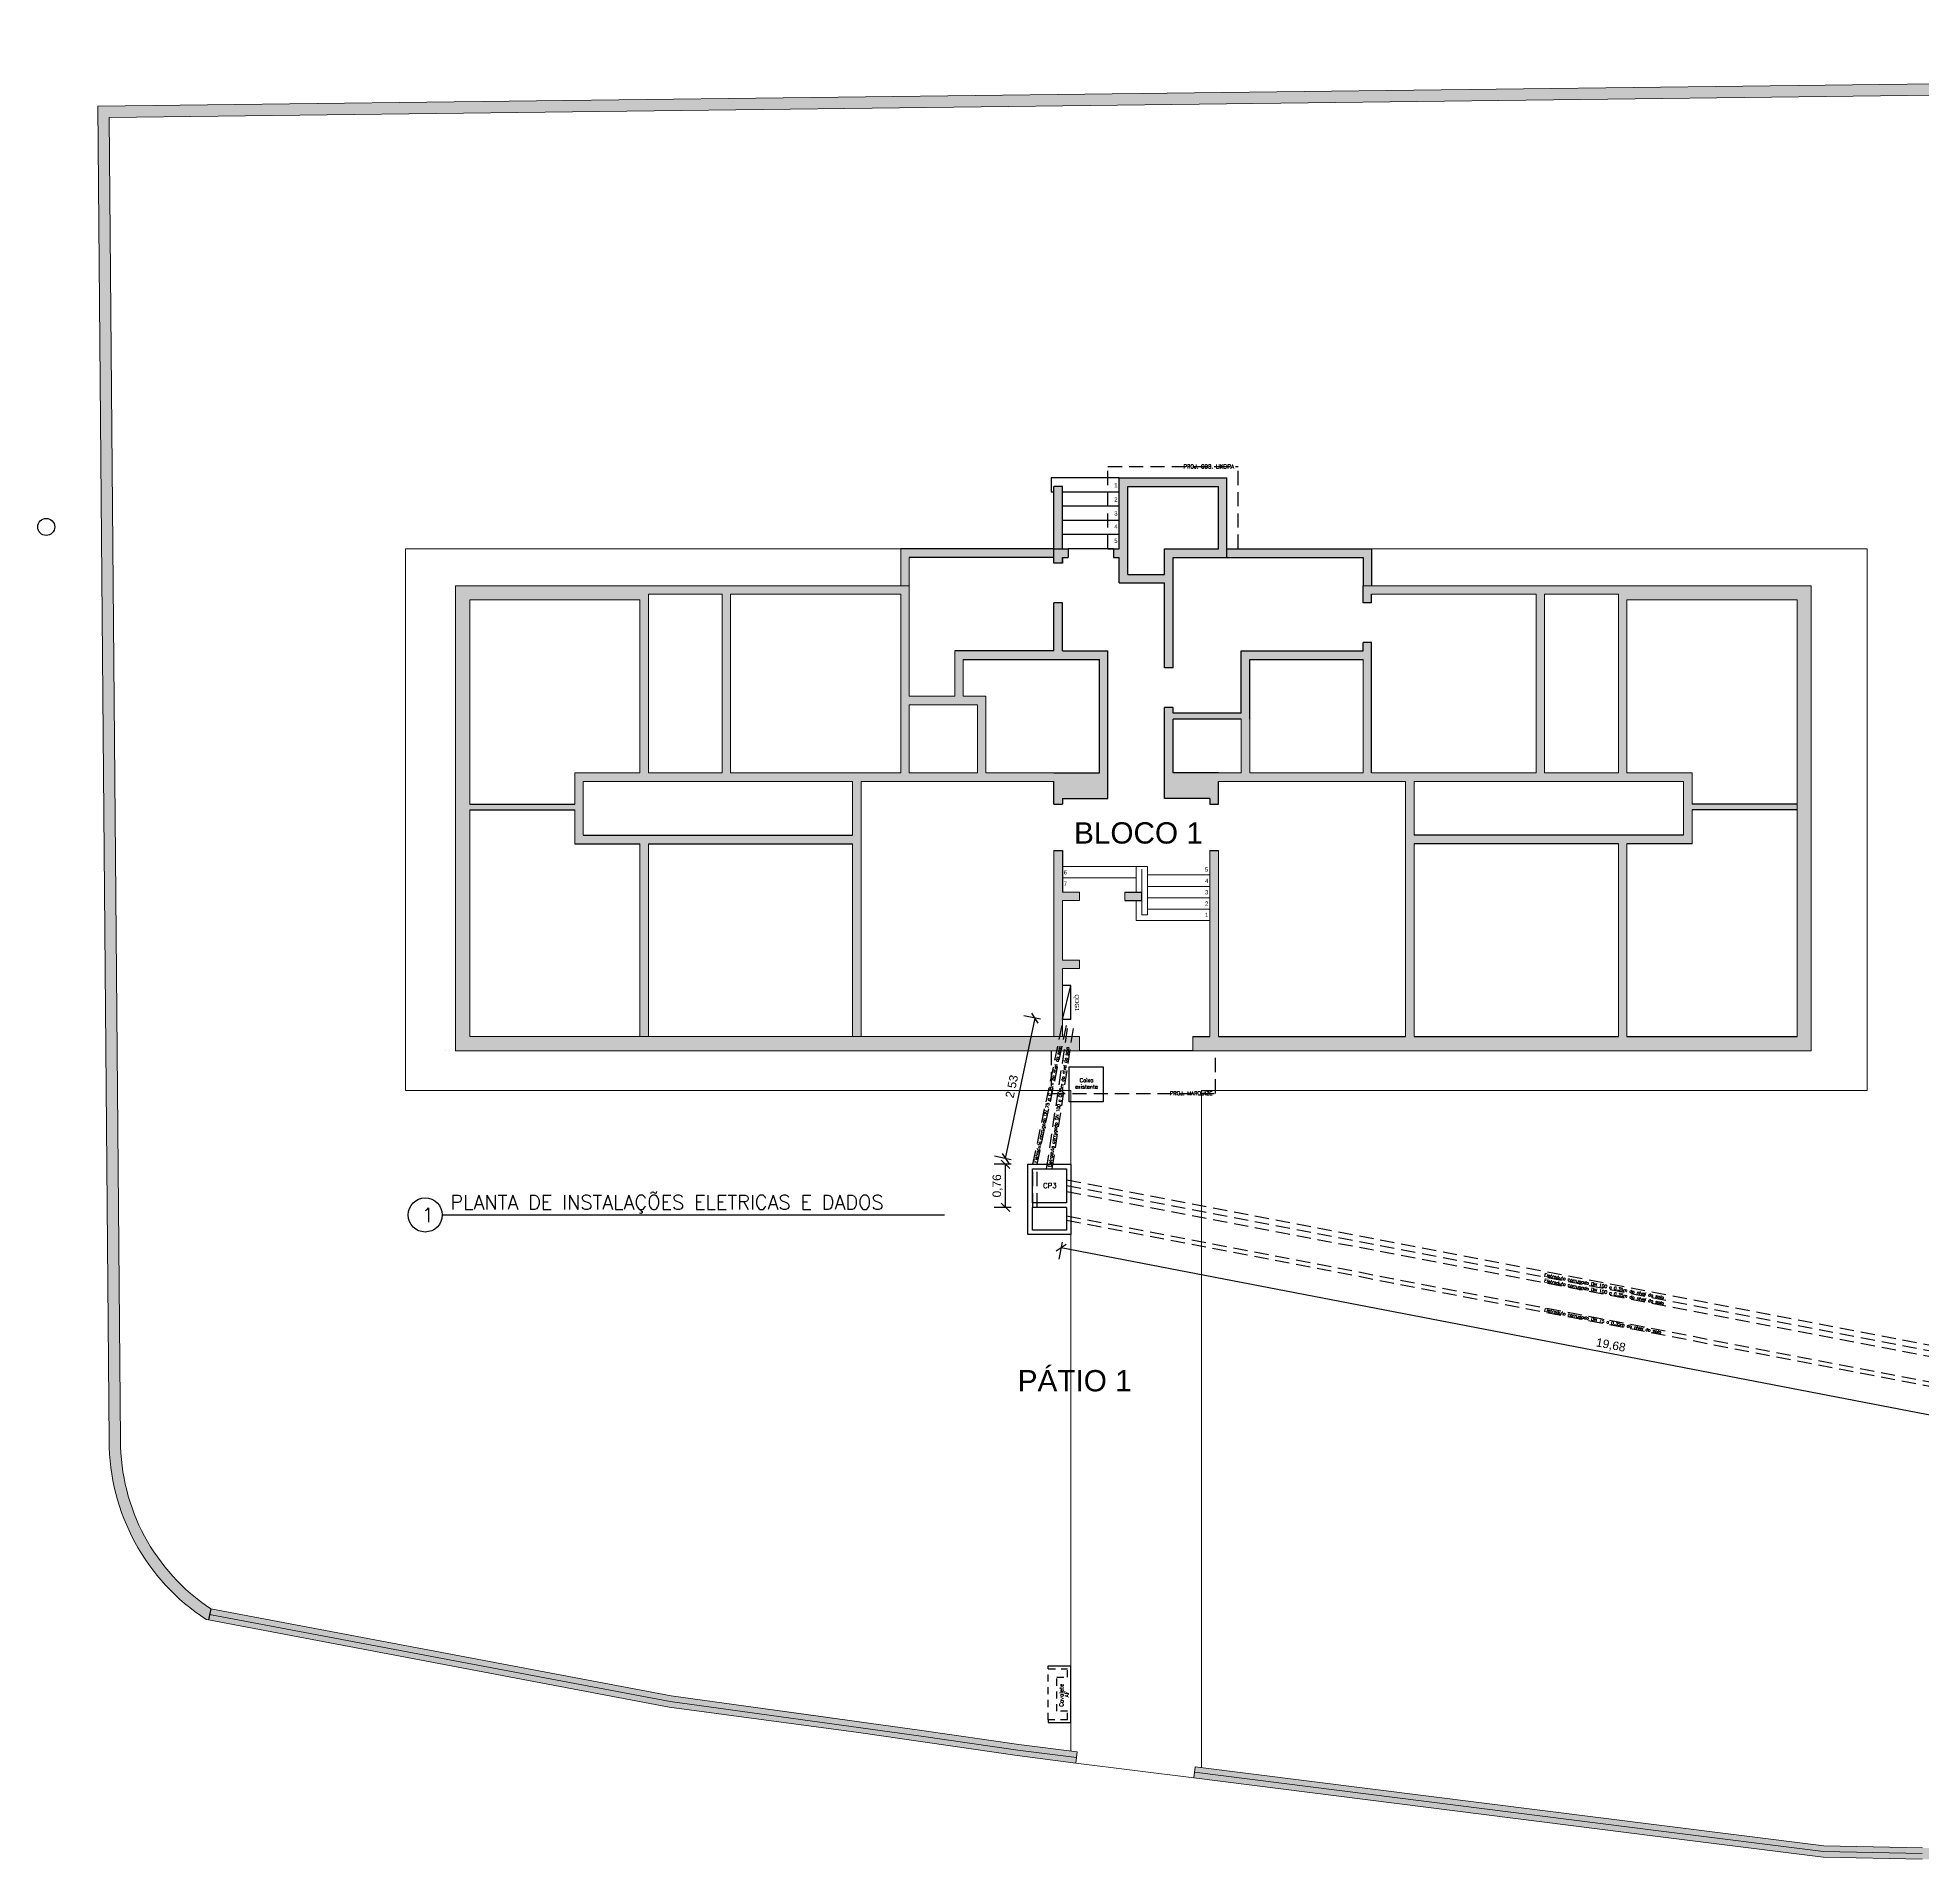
# Model space of a CAD drawing. Extents: x 0 to 11638, y -6007 to 0.
# Drawn here: x 10990.4 to 11023.63, y -5600.09 to -5567.97 of the extents above; entities that cross this region are included whole.
import ezdxf

# ---------------------------------------------------------------- set-up
doc = ezdxf.new("R2010")
doc.units = 0
doc.linetypes.add('CACHE', pattern=[0.375, 0.25, -0.125])
doc.linetypes.add('HIDDEN2', pattern=[0.1875, 0.125, -0.0625])
doc.layers.get('0').update_dxf_attribs({"linetype": 'CONTINUOUS'})
doc.layers.get('Defpoints').update_dxf_attribs({"linetype": 'CONTINUOUS'})
for name, color, linetype, lineweight in [('ARQ - Alvenaria Alta', 251, 'CONTINUOUS', 13), ('ARQ - Alvenaria Média-Baixa', 252, 'CONTINUOUS', 20), ('ARQ - Desnível', 8, 'CONTINUOUS', 20), ('ARQ - Escadas', 1, 'CONTINUOUS', 9), ('ARQ - Esquadrias', 1, 'CONTINUOUS', 9), ('ARQ - Grades', 1, 'CONTINUOUS', 15), ('ARQ - Guias Calçadas Sarjetas', 254, 'CONTINUOUS', 20), ('ARQ - Textos', 4, 'CONTINUOUS', 5), ('Elétrica', 30, 'CONTINUOUS', 20), ('Hidrossanitário - Água Fria', 5, 'CONTINUOUS', 5), ('Lógica - Dados Telefonia CFTV', 3, 'CONTINUOUS', 5)]:
    doc.layers.add(name, color=color, linetype=linetype, lineweight=lineweight)
doc.layers.add('ARQ - Cotas', color=1, linetype='CONTINUOUS')
doc.layers.add('ARQ - Projeções', color=253, linetype='CACHE')
doc.styles.add('ROMANS', font='romans.shx', dxfattribs={"height": 0.3})
doc.styles.get("Standard").update_dxf_attribs({"font": 'arial.ttf', "height": 0.15})
doc.dimstyles.get("Standard").update_dxf_attribs({"dimtxt": 0.1, "dimasz": 0.15, "dimexe": 0.2, "dimexo": 0.2, "dimgap": 0.05, "dimtad": 1, "dimzin": 0, "dimtxsty": 'STANDARD', "dimblk": 'OBLIQUE', "dimcen": 0.5, "dimclrd": 256, "dimclre": 256, "dimclrt": 256, "dimadec": 0, "dimazin": 0, "dimtfac": 1, "dimtmove": 0, "dimatfit": 3, "dimfxl": 0.1, "dimfxlon": 1, "dimtfillclr": 256, "dimtolj": 1, "dimtzin": 0, "dimlwd": -1, "dimarcsym": 0})

# ---------------------------------------------------------------- blocks, each defined once
blk = doc.blocks.new('_Oblique')
at = {"layer": 'ARQ - Esquadrias', "color": 0, "lineweight": -2}
blk.add_line((-0.5, -0.5), (0.5, 0.5), dxfattribs=at)
blk = doc.blocks.new('*D984')
at = {"layer": 'ARQ - Cotas', "lineweight": -2, "transparency": 16777216}
for p, q in [((11008.46147043539, -5589.210797165038), (11008.40476470641, -5589.505389188524)), ((11027.78847678994, -5592.931033617253), (11027.73177106096, -5593.225625640738))]:
    blk.add_line(p, q, dxfattribs=at)
at = {"layer": 'ARQ - Cotas', "transparency": 16777216}
blk.add_line((11027.76957488028, -5593.029230958414), (11008.44256852573, -5589.3089945062), dxfattribs=at)
at = {"layer": 'Defpoints', "color": 0, "lineweight": -2, "transparency": 16777216}
for p in [(11008.53707807403, -5588.818007800392), (11008.44256852573, -5589.3089945062), (11027.86408442858, -5592.538244252606)]:
    blk.add_point(p, dxfattribs=at)
at = {"layer": 'ARQ - Cotas', "transparency": 16777216, "xscale": 0.15, "yscale": 0.15, "zscale": 0.15}
for p, rotation in [((11008.44256852573, -5589.3089945062), 169.1044546613483), ((11027.76957488028, -5593.029230958414), 349.1044546613482)]:
    blk.add_blockref('_Oblique', p, dxfattribs=dict(at, rotation=rotation))
at = {"layer": 'ARQ - Cotas', "lineweight": -2, "transparency": 16777216, "insert": (11018.13256145294, -5591.031495790003), "char_height": 0.15, "attachment_point": 5, "rotation": 349.10445466134826}
blk.add_mtext('\\A1;19,68', dxfattribs=at)
blk = doc.blocks.new('*D985')
at = {"layer": 'ARQ - Cotas', "transparency": 16777216}
blk.add_line((11007.4630190204, -5587.733566113794), (11007.9830190204, -5585.25737563761), dxfattribs=at)
at = {"layer": 'ARQ - Cotas', "lineweight": -2, "transparency": 16777216}
for p, q in [((11008.08088437006, -5585.27792736104), (11007.78728832108, -5585.216272190753)), ((11007.56088437006, -5587.754117837221), (11007.26728832108, -5587.692462666935))]:
    blk.add_line(p, q, dxfattribs=at)
at = {"layer": 'Defpoints', "color": 0, "lineweight": -2, "transparency": 16777216}
for p in [(11007.9830190204, -5585.25737563761), (11008.46707807403, -5585.359028038874), (11007.94707807403, -5587.835218515056)]:
    blk.add_point(p, dxfattribs=at)
at = {"layer": 'ARQ - Cotas', "transparency": 16777216, "xscale": 0.15, "yscale": 0.15, "zscale": 0.15}
for p, rotation in [((11007.9830190204, -5585.25737563761), 78.14022087896555), ((11007.4630190204, -5587.733566113794), 258.1402208789656)]:
    blk.add_blockref('_Oblique', p, dxfattribs=dict(at, rotation=rotation))
at = {"layer": 'ARQ - Cotas', "lineweight": -2, "transparency": 16777216, "insert": (11007.58586734177, -5586.466669023189), "char_height": 0.15, "attachment_point": 5, "rotation": 78.14022087896555}
blk.add_mtext('\\A1;2,53', dxfattribs=at)
blk = doc.blocks.new('*D992')
at = {"layer": 'ARQ - Cotas', "lineweight": -2, "transparency": 16777216}
for p, q in [((11007.56301902042, -5587.835218515058), (11007.26301902042, -5587.835218515058)), ((11007.56301902042, -5588.595218515059), (11007.26301902042, -5588.595218515059))]:
    blk.add_line(p, q, dxfattribs=at)
at = {"layer": 'ARQ - Cotas', "transparency": 16777216}
blk.add_line((11007.46301902042, -5588.595218515059), (11007.46301902042, -5587.835218515058), dxfattribs=at)
at = {"layer": 'Defpoints', "color": 0, "lineweight": -2, "transparency": 16777216}
for p in [(11007.46301902042, -5587.835218515058), (11007.94707807403, -5587.835218515058), (11007.94707807403, -5588.595218515059)]:
    blk.add_point(p, dxfattribs=at)
at = {"layer": 'ARQ - Cotas', "transparency": 16777216, "xscale": 0.15, "yscale": 0.15, "zscale": 0.15}
for p, rotation in [((11007.46301902042, -5587.835218515058), 90), ((11007.46301902042, -5588.595218515059), 270)]:
    blk.add_blockref('_Oblique', p, dxfattribs=dict(at, rotation=rotation))
at = {"layer": 'ARQ - Cotas', "lineweight": -2, "transparency": 16777216, "insert": (11007.32287577348, -5588.215218515061), "char_height": 0.15, "attachment_point": 5, "rotation": 90}
blk.add_mtext('\\A1;0,76', dxfattribs=at)

msp = doc.modelspace()

# ---------------------------------------------------------------- hatches: boundary and pattern name
at = {"layer": 'ARQ - Alvenaria Alta', "lineweight": -2}
h = msp.add_hatch(color=7, dxfattribs=at)
h.dxf.hatch_style = 1
h.paths.add_polyline_path([(11009.26707807402, -5578.785218515072), (11008.46707807402, -5578.785218515073), (11008.46707807402, -5577.935218515072), (11008.31707807402, -5577.935218515072), (11008.31707807402, -5578.785218515073), (11006.56707807403, -5578.785218515073), (11006.56707807403, -5579.585218515083), (11005.76707807403, -5579.585218515083), (11005.76707807403, -5577.635218515083), (10997.76707807403, -5577.63521851508), (10997.76707807403, -5585.835218515054), (11008.76707807403, -5585.835218515074), (11008.76707807403, -5585.585218515074), (11008.4700105648, -5585.585218515074), (10998.01707807403, -5585.585218515071), (10998.01707807403, -5581.585218515072), (10999.86707807403, -5581.585218515072), (10999.86707807403, -5582.185218515071), (11001.01707807403, -5582.185218515071), (11001.01707807403, -5585.585218515072), (11001.16707807403, -5585.585218515072), (11001.16707807403, -5582.185218515071), (11004.76707807403, -5582.185218515071), (11004.76707807403, -5585.585218515074), (11004.91707807403, -5585.585218515074), (11004.91707807403, -5581.085218515084), (11008.31707807402, -5581.085218515084), (11008.31707807402, -5581.485218515073), (11008.46707807402, -5581.485218515073), (11008.46707807402, -5581.385218515073), (11009.26707807402, -5581.385218515073)])
h.paths.add_polyline_path([(11008.31707807402, -5580.935218515072), (11007.11707807403, -5580.935218515083), (11007.11707807402, -5579.585218515084), (11006.71707807403, -5579.585218515083), (11006.71707807403, -5578.935218515074), (11009.11707807401, -5578.935218515074), (11009.11707807402, -5580.935218515072)], flags=16)
h.paths.add_polyline_path([(11006.96707807403, -5580.935218515083), (11005.76707807403, -5580.935218515082), (11005.76707807403, -5579.735218515082), (11006.96707807403, -5579.735218515082)], flags=16)
h.paths.add_polyline_path([(11005.61707807403, -5580.935218515082), (11002.61707807403, -5580.935218515082), (11002.61707807403, -5577.785218515082), (11005.61707807403, -5577.785218515083)], flags=16)
h.paths.add_polyline_path([(11004.76707807403, -5581.085218515084), (11004.76707807403, -5582.035218515072), (11000.01707807403, -5582.035218515072), (11000.01707807403, -5581.085218515081)], flags=16)
h.paths.add_polyline_path([(11002.46707807403, -5580.935218515082), (11001.16707807403, -5580.935218515082), (11001.16707807403, -5577.785218515082), (11002.46707807403, -5577.785218515082)], flags=16)
h.paths.add_polyline_path([(11001.01707807403, -5580.935218515082), (10999.86707807403, -5580.935218515081), (10999.86707807403, -5581.485218515072), (10998.01707807403, -5581.485218515072), (10998.01707807403, -5577.885218515081), (11001.01707807403, -5577.885218515081)], flags=16)
h.paths.add_polyline_path([(11008.46707807402, -5582.305218515074), (11008.31707807403, -5582.305218515074), (11008.31707807403, -5585.585218515074), (11008.46707807403, -5585.585218515074), (11008.46707807403, -5584.385218515075), (11008.76707807403, -5584.385218515075), (11008.76707807403, -5584.235218515074), (11008.46707807403, -5584.235218515074), (11008.46707807403, -5583.185218515075), (11008.76707807403, -5583.185218515075), (11008.76707807403, -5583.035218515075), (11008.46707807402, -5583.035218515075)], flags=17)
h.paths.add_polyline_path([(11019.56707807403, -5580.935218515081), (11018.41707807403, -5580.935218515082), (11018.41707807402, -5577.885218515081), (11021.41707807402, -5577.885218515081), (11021.41707807402, -5585.585218515074), (11010.76707807403, -5585.585218515074), (11010.76707807403, -5585.835218515074), (11021.66707807402, -5585.835218515073), (11021.66707807402, -5577.635218515082), (11013.76707807401, -5577.635218515085), (11013.76707807402, -5577.935218515072), (11013.91707807402, -5577.935218515072), (11013.91707807402, -5577.785218515082), (11016.81707807403, -5577.785218515081), (11016.81707807403, -5580.935218515082), (11013.91707807402, -5580.935218515082), (11013.91707807402, -5578.635218515072), (11013.76707807402, -5578.635218515072), (11013.76707807402, -5578.785218515073), (11011.61707807402, -5578.785218515073), (11011.61707807402, -5579.885218515073), (11010.41707807402, -5579.885218515073), (11010.41707807402, -5579.785218515073), (11010.26707807402, -5579.785218515073), (11010.26707807402, -5581.385218515073), (11011.06707807402, -5581.385218515073), (11011.06707807402, -5581.485218515073), (11011.21707807402, -5581.485218515073), (11011.21707807402, -5581.085218515084), (11014.51707807402, -5581.085218515081), (11014.51707807402, -5585.585218515074), (11014.66707807402, -5585.585218515074), (11014.66707807402, -5582.185218515071), (11018.26707807402, -5582.185218515071), (11018.26707807402, -5585.585218515074), (11018.41707807402, -5585.585218515074), (11018.41707807402, -5582.185218515071), (11019.56707807403, -5582.185218515071), (11019.56707807403, -5581.585218515072), (11021.41707807402, -5581.585218515072), (11021.41707807402, -5581.485218515072), (11019.56707807403, -5581.485218515072)])
h.paths.add_polyline_path([(11010.41707807402, -5580.935218515072), (11010.41707807402, -5579.985218515072), (11011.61707807402, -5579.985218515074), (11011.61707807402, -5580.935218515082), (11011.21707807402, -5580.935218515082)], flags=16)
h.paths.add_polyline_path([(11011.76707807402, -5580.935218515082), (11011.76707807402, -5578.935218515074), (11013.76707807402, -5578.935218515077), (11013.76707807402, -5580.935218515081)], flags=16)
h.paths.add_polyline_path([(11014.66707807402, -5581.085218515081), (11019.41707807403, -5581.085218515081), (11019.41707807403, -5582.035218515072), (11014.66707807402, -5582.035218515072)], flags=16)
h.paths.add_polyline_path([(11016.96707807403, -5580.935218515082), (11016.96707807403, -5577.785218515078), (11018.26707807403, -5577.785218515078), (11018.26707807403, -5580.935218515082)], flags=16)
h.paths.add_polyline_path([(11008.56707807402, -5576.985218515074), (11008.31707807402, -5576.985218515074), (11008.31707807402, -5577.235218515073), (11008.46707807402, -5577.235218515073), (11008.46707807402, -5577.135218515074), (11008.56707807402, -5577.135218515074)])
h.paths.add_polyline_path([(11011.36707807402, -5575.735218515069), (11009.46707807402, -5575.735218515074), (11009.46707807402, -5576.985218515074), (11009.36707807402, -5576.985218515074), (11009.36707807402, -5577.135218515074), (11009.46707807402, -5577.135218515074), (11009.46707807402, -5577.585218515072), (11010.26707807402, -5577.585218515073), (11010.26707807402, -5579.085218515072), (11010.41707807402, -5579.085218515072), (11010.41707807401, -5577.135218515074), (11011.36707807402, -5577.135218515074)])
h.paths.add_polyline_path([(11009.61707807402, -5575.885218515074), (11011.21707807402, -5575.885218515073), (11011.21707807402, -5576.985218515073), (11010.26707807402, -5576.985218515074), (11010.26707807402, -5577.435218515073), (11009.61707807402, -5577.435218515073)], flags=16)
h = msp.add_hatch(color=7, dxfattribs=at)
h.dxf.hatch_style = 1
h.paths.add_polyline_path([(11009.86707807402, -5583.035218515075), (11009.56707807402, -5583.035218515075), (11009.56707807402, -5583.185218515075), (11009.86707807402, -5583.185218515072)])
h.paths.add_polyline_path([(11011.21707807402, -5582.305218515074), (11011.06707807403, -5582.305218515074), (11011.06707807403, -5585.585218515074), (11011.21707807402, -5585.585218515074)])
at = {"layer": 'ARQ - Alvenaria Média-Baixa', "lineweight": -2}
h = msp.add_hatch(color=256, dxfattribs=at)
h.dxf.hatch_style = 1
h.paths.add_polyline_path([(11008.31707807402, -5577.135218515074), (11008.31707807402, -5576.985218515076), (11005.61707807403, -5576.985218515076), (11005.61707807403, -5577.635218515083), (11005.76707807403, -5577.635218515083), (11005.76707807403, -5577.135218515074)])
h.paths.add_polyline_path([(11008.46707807402, -5575.885218515074), (11008.31707807402, -5575.885218515074), (11008.31707807402, -5576.985218515074), (11008.46707807402, -5576.985218515074)])
h.paths.add_polyline_path([(11013.91707807402, -5576.985218515073), (11011.36707807402, -5576.985218515073), (11011.36707807402, -5577.135218515074), (11013.76707807401, -5577.135218515064), (11013.76707807401, -5577.635218515085), (11013.91707807402, -5577.635218515085)])
h = msp.add_hatch(color=256, dxfattribs=at)
h.dxf.hatch_style = 1
h.paths.add_polyline_path([(11006.060935899, -5597.826135091966), (11004.1377523716, -5597.54879905218), (11001.56785893309, -5597.205547250371), (10993.45038982433, -5595.672389387106), (10993.43180950274, -5595.770648087075), (11001.55173413503, -5597.304269728539), (11004.22417024791, -5597.673075641505), (11007.68269393404, -5598.160794654202), (11008.71282386526, -5598.290915815416), (11008.72535581286, -5598.191704171495), (11007.69609303115, -5598.061692544525)])
h.paths.add_polyline_path([(11004.22417024791, -5597.673075641505), (11001.55173413503, -5597.304269728539), (10993.43180950274, -5595.770648087075), (10993.41356214896, -5595.867145946504), (11001.5359797197, -5597.403062161419), (11004.11095386741, -5597.748538870924), (11004.23805621492, -5597.767135063019), (11006.03413739486, -5598.025874910717), (11007.66908172807, -5598.259869844975), (11008.70029191767, -5598.390127459339), (11008.71282386526, -5598.290915815416), (11007.68269393404, -5598.160794654202)])
h = msp.add_hatch(color=256, dxfattribs=at)
h.dxf.hatch_style = 1
h.paths.add_polyline_path([(11010.79626838761, -5598.554086714885), (11010.78373644001, -5598.653298358808), (11018.96141984028, -5599.686264810732), (11021.87687945268, -5600.048226044895), (11023.62486330034, -5600.087623681722), (11040.46007501932, -5600.006048045981), (11040.45959243594, -5599.906231537285), (11023.62574746151, -5599.987618212864), (11021.88418504472, -5599.948365308039), (11018.97384615146, -5599.587039823314)])
h.paths.add_polyline_path([(11010.8088003352, -5598.454875070963), (11010.79626838761, -5598.554086714885), (11018.97384615146, -5599.587039823314), (11021.88418504472, -5599.948365308039), (11023.62574746151, -5599.987618212864), (11040.45959243594, -5599.906231537285), (11040.45910897109, -5599.806232705909), (11023.6266325538, -5599.887612764993), (11021.89149063676, -5599.848504571182), (11018.98627246262, -5599.487814835899)])
at = {"layer": 'ARQ - Cotas', "lineweight": -2}
h = msp.add_hatch(color=7, dxfattribs=at)
h.dxf.hatch_style = 1
edge = h.paths.add_edge_path()
edge.add_line((11090.7447696316, -5568.176840751319), (11090.7447696316, -5599.763118705043))
edge.add_line((11090.7447696316, -5599.763118705043), (11090.9447696316, -5599.763118705043))
edge.add_line((11090.9447696316, -5599.763118705043), (11090.9447696316, -5567.974395451669))
edge.add_line((11090.9447696316, -5567.974395451669), (10991.46033967233, -5569.183395648327))
edge.add_line((10991.46033967233, -5569.183395648327), (10991.66033967233, -5592.705856184593))
edge.add_arc((10995.42267344941, -5592.705856184593), 3.762333777083767, 180, 236.9356636005083)
edge.add_line((10993.37001780885, -5595.858911888421), (10993.41356214896, -5595.867145946503))
edge.add_line((10993.41356214896, -5595.867145946503), (10993.45038982433, -5595.672389387102))
edge.add_arc((10995.42267344941, -5592.705856184593), 3.562333777083084, 179.9865117259979, 236.382267327301, ccw=False)
edge.add_line((10991.86033977104, -5592.705017558537), (10991.66202668947, -5569.380959383265))
edge.add_line((10991.66202668947, -5569.380959383265), (11090.7447696316, -5568.176840751319))
h.paths.add_polyline_path([(11090.83289389314, -5598.011565586759), (11090.83289389314, -5597.917857331932)], flags=16)

# ---------------------------------------------------------------- linework, layer by layer
at = {"lineweight": -2}
for p, q in [((10997.58207807403, -5585.835218515074), (10997.58207807403, -5585.835218515074)), ((11008.58707807403, -5586.115218515073), (11009.18707807403, -5586.115218515073)), ((11008.58707807403, -5586.735218515074), (11008.58707807403, -5586.115218515073)), ((11009.18707807403, -5586.115218515073), (11009.18707807403, -5586.735218515074)), ((11009.18707807403, -5586.735218515074), (11008.58707807403, -5586.735218515074)), ((10997.53257348134, -5588.728946810146), (11006.38527871807, -5588.728946810146)), ((10993.45038982433, -5595.672389387106), (10993.41356214896, -5595.867145946508))]:
    msp.add_line(p, q, dxfattribs=at)
msp.add_circle((10997.23257348135, -5588.728946810146), 0.3, dxfattribs=at)
at = {"layer": 'ARQ - Alvenaria Alta'}
for p, q in [((11090.9447696316, -5567.97439545167), (10991.46033967233, -5569.183395648328)), ((11090.7447696316, -5568.176840751321), (10991.66202668947, -5569.380959383266)), ((10991.46033967233, -5569.183395648328), (10991.66033967233, -5592.705856184595)), ((10991.66202668947, -5569.380959383266), (10991.86033244345, -5592.704155743685)), ((10999.86707807403, -5581.485218515072), (10999.86707807403, -5580.935218515081)), ((11000.01707807403, -5582.035218515072), (11000.01707807403, -5581.085218515084)), ((11004.76707807403, -5582.035218515072), (11004.76707807403, -5581.085218515084)), ((11004.91707807403, -5585.585218515072), (11004.91707807403, -5581.085218515084)), ((11014.51707807402, -5585.585218515078), (11014.51707807402, -5581.085218515083)), ((11014.66707807402, -5582.035218515072), (11014.66707807402, -5581.085218515084)), ((11019.41707807403, -5582.035218515072), (11019.41707807403, -5581.085218515084)), ((11019.56707807403, -5581.485218515072), (11019.56707807403, -5580.935218515081)), ((10999.86707807403, -5582.185218515071), (10999.86707807403, -5581.585218515071)), ((11019.56707807403, -5582.185218515071), (11019.56707807403, -5581.585218515071)), ((11001.01707807403, -5585.585218515072), (11001.01707807403, -5582.185218515071)), ((11001.16707807403, -5585.585218515072), (11001.16707807403, -5582.185218515071)), ((11004.76707807403, -5585.585218515072), (11004.76707807403, -5582.185218515071)), ((11008.31707807403, -5585.585218515074), (11008.31707807403, -5582.305218515074)), ((11011.06707807403, -5585.585218515074), (11011.06707807403, -5582.305218515074)), ((11011.21707807402, -5585.585218515074), (11011.21707807402, -5582.305218515074)), ((11014.66707807402, -5585.585218515078), (11014.66707807402, -5582.185218515071)), ((11018.26707807402, -5585.585218515081), (11018.26707807402, -5582.185218515071)), ((11018.41707807402, -5585.585218515081), (11018.41707807402, -5582.185218515071)), ((11008.46707807403, -5583.035218515075), (11008.76707807403, -5583.035218515075)), ((11008.76707807403, -5583.185218515075), (11008.76707807403, -5583.035218515075)), ((11009.56707807402, -5583.185218515075), (11009.56707807402, -5583.035218515075)), ((11008.46707807403, -5584.235218515074), (11008.46707807403, -5583.185218515075)), ((11008.46707807403, -5583.185218515075), (11008.76707807403, -5583.185218515075)), ((11008.46707807403, -5585.585218515074), (11008.46707807403, -5584.385218515073)), ((11008.76707807403, -5584.385218515074), (11008.76707807403, -5584.235218515074)), ((10993.41356214896, -5595.867145946508), (10993.37001780885, -5595.858911888423))]:
    msp.add_line(p, q, dxfattribs=at)
at = {"layer": 'ARQ - Alvenaria Alta', "lineweight": -2}
for p, q in [((11009.46707807402, -5575.735218515074), (11009.26707807402, -5575.735218515074)), ((11009.46707807402, -5576.985218515074), (11009.46707807402, -5575.735218515074)), ((11009.46707807402, -5575.735218515074), (11011.36707807402, -5575.735218515069)), ((11011.36707807402, -5577.135218515074), (11011.36707807402, -5575.735218515074)), ((11009.61707807402, -5577.435218515073), (11009.61707807402, -5575.885218515074)), ((11009.61707807402, -5575.885218515074), (11011.21707807402, -5575.885218515073)), ((11011.21707807402, -5576.985218515073), (11011.21707807402, -5575.885218515077)), ((11008.31707807402, -5577.235218515074), (11008.31707807402, -5576.985218515074)), ((11008.31707807402, -5576.985218515074), (11008.56707807402, -5576.985218515074)), ((11008.46707807402, -5577.135218515074), (11008.56707807402, -5577.135218515074)), ((11008.46707807402, -5577.235218515074), (11008.46707807402, -5577.135218515074)), ((11008.46707807402, -5577.135218515074), (11008.46707807402, -5577.235218515073)), ((11008.56707807402, -5576.985218515074), (11008.56707807402, -5577.135218515074)), ((11009.36707807402, -5576.985218515074), (11009.46707807402, -5576.985218515074)), ((11009.36707807402, -5576.985218515074), (11009.36707807402, -5577.135218515074)), ((11009.36707807402, -5577.135218515074), (11009.46707807402, -5577.135218515074)), ((11009.46707807402, -5577.585218515072), (11009.46707807402, -5577.135218515074)), ((11010.26707807402, -5577.435218515073), (11010.26707807402, -5576.985218515074)), ((11010.26707807402, -5576.985218515074), (11011.21707807402, -5576.985218515073)), ((11010.41707807402, -5579.085218515072), (11010.41707807401, -5577.135218515074)), ((11010.41707807401, -5577.135218515074), (11011.36707807402, -5577.135218515074)), ((11008.46707807402, -5577.235218515073), (11008.31707807402, -5577.235218515073)), ((11009.61707807402, -5577.435218515073), (11010.26707807402, -5577.435218515073)), ((11009.46707807402, -5577.585218515072), (11010.26707807402, -5577.585218515073)), ((11010.26707807402, -5579.085218515072), (11010.26707807402, -5577.585218515073)), ((11013.76707807402, -5577.935218515072), (11013.76707807401, -5577.635218515081)), ((11013.91707807402, -5577.935218515072), (11013.91707807402, -5577.785218515072)), ((11008.31707807402, -5578.785218515073), (11008.31707807402, -5577.935218515072)), ((11008.46707807402, -5577.935218515072), (11008.31707807402, -5577.935218515072)), ((11008.46707807402, -5578.785218515073), (11008.46707807402, -5577.935218515072)), ((11013.91707807402, -5577.935218515072), (11013.76707807401, -5577.935218515072)), ((11008.31707807402, -5578.785218515073), (11006.56707807403, -5578.785218515073)), ((11008.46707807402, -5578.785218515073), (11009.26707807402, -5578.785218515072)), ((11009.26707807402, -5581.385218515073), (11009.26707807402, -5578.785218515073)), ((11011.61707807402, -5579.885218515073), (11011.61707807402, -5578.785218515073)), ((11011.61707807402, -5578.785218515073), (11013.76707807402, -5578.785218515073)), ((11013.76707807402, -5578.785218515072), (11013.76707807402, -5578.635218515074)), ((11013.91707807402, -5578.635218515072), (11013.76707807402, -5578.635218515072)), ((11013.91707807402, -5580.935218515082), (11013.91707807402, -5578.635218515072)), ((11006.71707807403, -5578.935218515074), (11009.11707807402, -5578.935218515074)), ((11009.11707807402, -5580.935218515072), (11009.11707807401, -5578.935218515074)), ((11010.41707807402, -5579.085218515072), (11010.26707807402, -5579.085218515072)), ((11011.76707807402, -5579.985218515074), (11011.76707807402, -5578.935218515074)), ((11011.76707807402, -5578.935218515074), (11013.76707807402, -5578.935218515077)), ((11010.41707807402, -5579.785218515073), (11010.26707807402, -5579.785218515073)), ((11010.26707807402, -5581.385218515073), (11010.26707807402, -5579.785218515072)), ((11010.41707807402, -5579.885218515072), (11010.41707807402, -5579.785218515072)), ((11011.61707807402, -5579.885218515073), (11010.41707807402, -5579.885218515073)), ((11011.61707807402, -5579.985218515074), (11010.41707807402, -5579.985218515072)), ((11010.41707807402, -5580.935218515072), (11010.41707807402, -5579.985218515072)), ((11008.31707807402, -5580.935218515072), (11009.11707807402, -5580.935218515072)), ((11008.31707807402, -5581.485218515073), (11008.31707807402, -5581.085218515084)), ((11011.21707807402, -5580.935218515072), (11010.41707807402, -5580.935218515072)), ((11011.21707807402, -5581.485218515073), (11011.21707807402, -5581.085218515084)), ((10998.01707807403, -5581.485218515072), (10999.86707807403, -5581.485218515072)), ((11008.31707807402, -5581.485218515073), (11008.46707807402, -5581.485218515073)), ((11008.46707807402, -5581.385218515073), (11008.46707807402, -5581.485218515074)), ((11008.46707807402, -5581.385218515073), (11009.26707807402, -5581.385218515073)), ((11011.06707807402, -5581.385218515073), (11010.26707807402, -5581.385218515073)), ((11011.06707807402, -5581.385218515073), (11011.06707807402, -5581.485218515073)), ((11011.06707807402, -5581.485218515073), (11011.21707807402, -5581.485218515073)), ((11021.41707807403, -5581.485218515072), (11019.56707807403, -5581.485218515072)), ((10998.01707807403, -5581.585218515072), (10999.86707807403, -5581.585218515072)), ((11021.41707807403, -5581.585218515072), (11019.56707807403, -5581.585218515072)), ((11000.01707807403, -5582.035218515072), (11004.76707807403, -5582.035218515072)), ((11019.41707807403, -5582.035218515072), (11014.66707807403, -5582.035218515072)), ((10999.86707807403, -5582.185218515071), (11001.01707807403, -5582.185218515071)), ((11001.16707807403, -5582.185218515071), (11004.76707807403, -5582.185218515071)), ((11008.31707807402, -5582.305218515074), (11008.46707807402, -5582.305218515074)), ((11008.46707807402, -5582.305218515073), (11008.46707807402, -5583.035218515075)), ((11011.06707807402, -5582.305218515074), (11011.21707807402, -5582.305218515074)), ((11018.26707807403, -5582.185218515071), (11014.66707807403, -5582.185218515071)), ((11019.56707807403, -5582.185218515071), (11018.41707807403, -5582.185218515071)), ((11009.56707807402, -5583.035218515075), (11009.86707807402, -5583.035218515075)), ((11009.86707807402, -5583.185218515072), (11009.86707807402, -5583.035218515075)), ((11009.56707807402, -5583.185218515075), (11009.86707807402, -5583.185218515072)), ((11010.76707807403, -5585.585218515074), (11011.06707807403, -5585.585218515074)), ((11011.21707807402, -5585.585218515074), (11014.51707807402, -5585.585218515078)), ((11014.66707807402, -5585.585218515078), (11018.26707807402, -5585.585218515081)), ((11018.41707807402, -5585.585218515081), (11021.41707807402, -5585.585218515081)), ((11007.85707807403, -5589.075218515056), (11007.85707807403, -5587.835218515056)), ((11007.85707807403, -5587.835218515056), (11008.61707807403, -5587.835218515056)), ((11007.93707807403, -5588.515218515056), (11007.93707807403, -5587.915218515056)), ((11007.93707807403, -5587.915218515056), (11008.53707807403, -5587.915218515056)), ((11008.53707807403, -5587.915218515056), (11008.53707807403, -5588.515218515056)), ((11008.61707807403, -5587.835218515056), (11008.61707807403, -5589.075218515056)), ((11008.53707807403, -5588.515218515056), (11007.93707807403, -5588.515218515056)), ((11008.53707807403, -5588.595218515056), (11007.93707807403, -5588.595218515056)), ((11007.93707807403, -5588.995218515056), (11007.93707807403, -5588.595218515056)), ((11008.53707807403, -5588.595218515056), (11008.53707807403, -5588.995218515056)), ((11008.61707807403, -5589.075218515056), (11007.85707807403, -5589.075218515056)), ((11008.53707807403, -5588.995218515056), (11007.93707807403, -5588.995218515056))]:
    msp.add_line(p, q, dxfattribs=at)
at = {"layer": 'ARQ - Alvenaria Alta', "ltscale": 0.01, "transparency": 33554684}
for p, q in [((11005.76707807403, -5577.635218515083), (10997.76707807403, -5577.63521851508)), ((10997.76707807403, -5585.835218515074), (10997.76707807403, -5577.635218515081)), ((11002.46707807403, -5577.785218515082), (11001.16707807403, -5577.785218515082)), ((11001.16707807403, -5580.935218515082), (11001.16707807403, -5577.785218515081)), ((11002.46707807403, -5580.935218515082), (11002.46707807403, -5577.785218515082)), ((11005.61707807403, -5577.785218515083), (11002.61707807403, -5577.785218515082)), ((11002.61707807403, -5580.935218515082), (11002.61707807403, -5577.785218515082)), ((11005.61707807403, -5580.935218515082), (11005.61707807403, -5577.785218515082)), ((11005.76707807403, -5579.585218515083), (11005.76707807403, -5577.635218515083)), ((11021.66707807402, -5577.635218515082), (11013.76707807401, -5577.635218515085)), ((11016.81707807403, -5577.785218515081), (11013.91707807402, -5577.785218515082)), ((11016.81707807403, -5580.935218515082), (11016.81707807403, -5577.785218515082)), ((11018.26707807403, -5577.785218515078), (11016.96707807403, -5577.785218515078)), ((11016.96707807403, -5580.935218515082), (11016.96707807403, -5577.785218515082)), ((11018.26707807403, -5580.935218515082), (11018.26707807403, -5577.785218515082)), ((11021.66707807402, -5577.635218515082), (11021.66707807402, -5585.835218515073)), ((11001.01707807403, -5577.885218515081), (10998.01707807403, -5577.885218515081)), ((10998.01707807403, -5581.485218515072), (10998.01707807403, -5577.88521851508)), ((11001.01707807403, -5580.93521851508), (11001.01707807403, -5577.885218515081)), ((11021.41707807402, -5577.885218515081), (11018.41707807402, -5577.885218515081)), ((11018.41707807403, -5580.93521851508), (11018.41707807402, -5577.885218515081)), ((11021.41707807402, -5577.885218515081), (11021.41707807402, -5585.585218515072)), ((11006.56707807403, -5579.585218515083), (11006.56707807403, -5578.785218515073)), ((11006.71707807403, -5579.585218515083), (11006.71707807403, -5578.935218515074)), ((11011.76707807402, -5580.935218515081), (11011.76707807402, -5578.935218515069)), ((11013.76707807402, -5580.935218515081), (11013.76707807402, -5578.935218515074)), ((11006.56707807403, -5579.585218515083), (11005.76707807403, -5579.585218515083)), ((11006.96707807403, -5579.735218515082), (11005.76707807403, -5579.735218515082)), ((11005.76707807403, -5580.935218515083), (11005.76707807403, -5579.735218515082)), ((11007.11707807402, -5579.585218515084), (11006.71707807403, -5579.585218515083)), ((11006.96707807403, -5580.935218515077), (11006.96707807403, -5579.735218515082)), ((11007.11707807403, -5580.935218515076), (11007.11707807402, -5579.585218515084)), ((11011.61707807402, -5580.935218515082), (11011.61707807402, -5579.985218515074)), ((11001.01707807403, -5580.935218515082), (10999.86707807403, -5580.935218515081)), ((11004.76707807403, -5581.085218515084), (11000.01707807403, -5581.085218515081)), ((11002.46707807403, -5580.935218515082), (11001.16707807403, -5580.935218515082)), ((11005.61707807403, -5580.935218515082), (11002.61707807403, -5580.935218515082)), ((11008.31707807402, -5581.085218515084), (11004.91707807403, -5581.085218515084)), ((11006.96707807403, -5580.935218515083), (11005.76707807403, -5580.935218515082)), ((11008.31707807402, -5580.935218515083), (11007.11707807403, -5580.935218515083)), ((11011.21707807402, -5580.935218515082), (11011.61707807402, -5580.935218515082)), ((11011.21707807402, -5581.085218515084), (11014.51707807402, -5581.085218515081)), ((11011.76707807402, -5580.935218515082), (11013.76707807402, -5580.935218515081)), ((11013.91707807402, -5580.935218515082), (11016.81707807403, -5580.935218515082)), ((11014.66707807402, -5581.085218515081), (11019.41707807403, -5581.085218515081)), ((11016.96707807403, -5580.935218515082), (11018.26707807403, -5580.935218515082)), ((11018.41707807403, -5580.935218515082), (11019.56707807403, -5580.935218515081)), ((10998.01707807403, -5585.585218515074), (10998.01707807403, -5581.585218515072)), ((11008.76707807403, -5584.235218515074), (11008.46707807403, -5584.235218515074)), ((11008.76707807403, -5584.385218515074), (11008.46707807403, -5584.385218515074)), ((11008.76707807403, -5585.585218515074), (10998.01707807403, -5585.585218515071)), ((11008.76707807403, -5585.585218515074), (11008.76707807403, -5585.835218515074)), ((11010.76707807403, -5585.585218515074), (11010.76707807403, -5585.835218515074)), ((11008.76707807403, -5585.835218515074), (10997.76707807403, -5585.835218515054)), ((11021.66707807402, -5585.835218515073), (11010.76707807403, -5585.835218515074))]:
    msp.add_line(p, q, dxfattribs=at)
at = {"layer": 'ARQ - Alvenaria Alta'}
for radius, end in [(3.762333777083747, 236.9356636005438), (3.562333777083747, 236.3822673272947)]:
    msp.add_arc((10995.42267344941, -5592.705856184595), radius, 180, end, dxfattribs=at)
at = {"layer": 'ARQ - Alvenaria Média-Baixa', "lineweight": -2}
for p, q in [((11008.31707807402, -5576.985218515074), (11008.31707807402, -5575.885218515074)), ((11008.46707807402, -5575.885218515074), (11008.31707807402, -5575.885218515074)), ((11008.46707807402, -5576.985218515074), (11008.46707807402, -5575.885218515074)), ((11008.31707807402, -5576.985218515076), (11005.61707807403, -5576.985218515076)), ((11008.31707807402, -5577.135218515074), (11005.76707807403, -5577.135218515074)), ((11011.36707807402, -5576.985218515073), (11013.91707807402, -5576.985218515073)), ((11011.36707807402, -5577.135218515074), (11013.76707807401, -5577.135218515064)), ((11013.76707807401, -5577.135218515064), (11013.76707807401, -5577.635218515081)), ((11013.91707807402, -5576.985218515073), (11013.91707807402, -5577.635218515079)), ((11008.21707807403, -5596.728027037492), (11008.21707807403, -5596.678027037491)), ((11008.21707807403, -5596.678027037491), (11008.61707807403, -5596.678027037491)), ((11008.61707807403, -5597.678027037491), (11008.61707807403, -5596.678027037491)), ((11008.21707807403, -5597.628027037492), (11008.21707807403, -5597.678027037491)), ((11008.21707807403, -5597.678027037491), (11008.61707807403, -5597.678027037491))]:
    msp.add_line(p, q, dxfattribs=at)
at = {"layer": 'ARQ - Alvenaria Média-Baixa', "ltscale": 0.01, "transparency": 33554684}
for p, q in [((11005.61707807403, -5577.635218515083), (11005.61707807403, -5576.985218515076)), ((11005.76707807403, -5577.635218515083), (11005.76707807403, -5577.135218515074))]:
    msp.add_line(p, q, dxfattribs=at)
at = {"layer": 'ARQ - Alvenaria Média-Baixa'}
for p, q in [((11009.76707807402, -5583.035218515075), (11009.76707807402, -5582.585218515072)), ((11009.96707807402, -5582.585218515072), (11009.76707807402, -5582.585218515072)), ((11009.86707807402, -5583.435218515074), (11009.86707807402, -5582.635218515072)), ((11009.96707807402, -5583.435218515074), (11009.96707807402, -5582.585218515071)), ((11009.96707807402, -5583.435218515074), (11009.86707807402, -5583.435218515075)), ((11008.72535581286, -5598.191704171495), (11008.70029191767, -5598.390127459339)), ((11010.8088003352, -5598.454875070966), (11010.78373644001, -5598.65329835881))]:
    msp.add_line(p, q, dxfattribs=at)
at = {"layer": 'ARQ - Alvenaria Média-Baixa', "linetype": 'HIDDEN2', "lineweight": -2}
for p, q in [((11008.21707807403, -5597.628027037492), (11008.21707807403, -5596.728027037492)), ((11008.21707807403, -5596.728027037492), (11008.55707807403, -5596.728027037492)), ((11008.55707807403, -5596.878027037492), (11008.55707807403, -5596.728027037492)), ((11008.36707807403, -5597.478027037492), (11008.36707807403, -5596.878027037492)), ((11008.36707807403, -5596.878027037492), (11008.55707807403, -5596.878027037492)), ((11008.55707807403, -5597.628027037492), (11008.21707807403, -5597.628027037492)), ((11008.55707807403, -5597.478027037492), (11008.36707807403, -5597.478027037491)), ((11008.55707807403, -5597.628027037492), (11008.55707807403, -5597.478027037492))]:
    msp.add_line(p, q, dxfattribs=at)
at = {"layer": 'ARQ - Alvenaria Média-Baixa'}
for points in [[(10993.45038982433, -5595.672389387106), (11001.56785893309, -5597.205547250371), (11005.98854293955, -5597.8156177374)], [(10993.41356214896, -5595.867145946508), (11001.5359797197, -5597.403062161419), (11004.87315487521, -5597.850801138832), (11007.66908172807, -5598.259869844975), (11008.70029191767, -5598.390127459339)], [(11005.99016620443, -5597.815841753865), (11007.69609303115, -5598.061692544525), (11008.72535581286, -5598.191704171495)], [(11010.78373644001, -5598.653298358808), (11018.96141984029, -5599.686264810732), (11021.87687945268, -5600.048226044895), (11023.62212591792, -5600.087561984128)], [(11010.8088003352, -5598.454875070963), (11018.98627246262, -5599.487814835899), (11021.89149063676, -5599.848504571182), (11023.6266325538, -5599.887612764993)]]:
    msp.add_lwpolyline(points, dxfattribs=at)
at = {"layer": 'ARQ - Desnível', "lineweight": -2}
msp.add_line((11010.76707807403, -5585.835218515074), (11008.76707807403, -5585.835218515074), dxfattribs=at)
at = {"layer": 'ARQ - Escadas', "lineweight": -2}
for p, q in [((11009.46707807402, -5575.735218515074), (11008.26707807402, -5575.735218515074)), ((11008.26707807402, -5575.735218515074), (11008.26707807402, -5575.985218515074)), ((11008.31707807402, -5575.985218515074), (11008.26707807402, -5575.985218515074)), ((11009.46707807402, -5575.985218515074), (11008.46707807402, -5575.985218515074)), ((11009.46707807402, -5576.235218515074), (11008.46707807402, -5576.235218515074)), ((11009.46707807402, -5576.485218515074), (11008.46707807402, -5576.485218515074)), ((11009.46707807402, -5576.735218515074), (11008.46707807402, -5576.735218515074)), ((11009.36707807402, -5576.985218515074), (11008.56707807402, -5576.985218515074))]:
    msp.add_line(p, q, dxfattribs=at)
at = {"layer": 'ARQ - Escadas'}
for p, q in [((11009.76707807402, -5582.585218515074), (11008.46707807402, -5582.585218515074)), ((11008.46707807402, -5582.785218515073), (11009.76707807402, -5582.785218515072)), ((11009.96707807402, -5582.735218515074), (11011.06707807402, -5582.735218515073)), ((11009.96707807402, -5582.935218515075), (11011.06707807402, -5582.935218515073)), ((11009.96707807403, -5583.135218515073), (11011.06707807402, -5583.135218515073)), ((11009.76707807403, -5583.535218515073), (11009.76707807403, -5583.185218515073)), ((11009.96707807402, -5583.335218515074), (11011.06707807402, -5583.335218515072)), ((11009.76707807403, -5583.535218515073), (11011.06707807402, -5583.535218515073))]:
    msp.add_line(p, q, dxfattribs=at)
at = {"layer": 'ARQ - Grades'}
for points in [[(10993.4318308049, -5595.770652110442), (11001.55173413503, -5597.304269728539), (11005.97487214174, -5597.914678876538)], [(11005.9748721417, -5597.914678876532), (11007.68269393404, -5598.160794654202), (11008.71282386526, -5598.290915815416)], [(11010.79626838761, -5598.554086714885), (11018.97384615146, -5599.587039823314), (11021.88418504472, -5599.948365308039), (11023.62437923586, -5599.987587374561)]]:
    msp.add_lwpolyline(points, dxfattribs=at)
at = {"layer": 'ARQ - Guias Calçadas Sarjetas', "ltscale": 0.01, "transparency": 33554684}
for p, q in [((10996.88207807403, -5586.535218515074), (10996.88207807403, -5576.985218515075)), ((11005.61707807403, -5576.985218515076), (10996.88207807403, -5576.985218515076)), ((11013.91707807402, -5576.985218515073), (11022.65207807403, -5576.985218515073)), ((11022.65207807403, -5576.985218515073), (11022.65207807403, -5586.535218515074)), ((11008.61707807403, -5586.535218515074), (10996.88207807403, -5586.535218515075)), ((11008.61707807403, -5586.535218515074), (11008.61707807403, -5598.178027037491)), ((11010.91707807403, -5586.535218515074), (11010.91707807403, -5598.468552204968)), ((11022.65207807403, -5586.535218515074), (11010.91707807403, -5586.535218515075)), ((11010.78373644001, -5598.653298358808), (11008.70029191767, -5598.390127459342))]:
    msp.add_line(p, q, dxfattribs=at)
at = {"layer": 'ARQ - Projeções', "lineweight": -2}
for p, q in [((11009.26707807402, -5575.53521851507), (11011.56707807402, -5575.53521851507)), ((11009.26707807402, -5576.985218515073), (11009.26707807402, -5575.53521851507)), ((11011.56707807402, -5576.985218515073), (11011.56707807402, -5575.53521851507)), ((11009.26707807402, -5576.985218515074), (11009.36707807402, -5576.985218515074)), ((11008.26707807402, -5585.835218515073), (11008.26707807402, -5586.585218515073)), ((11011.16707807402, -5586.585218515073), (11011.16707807402, -5585.835218515073)), ((11008.26707807402, -5586.585218515073), (11011.16707807402, -5586.585218515073))]:
    msp.add_line(p, q, dxfattribs=at)
at = {"layer": 'Elétrica', "lineweight": -2}
for p, q in [((11008.61707807403, -5584.685218515073), (11008.46707807403, -5584.685218515073)), ((11008.46707807403, -5585.285218515075), (11008.61707807403, -5584.685218515073)), ((11008.61707807403, -5585.285218515075), (11008.61707807403, -5584.685218515073)), ((11008.61707807403, -5585.285218515075), (11008.46707807403, -5585.285218515075))]:
    msp.add_line(p, q, dxfattribs=at)
at = {"layer": 'Elétrica', "linetype": 'CACHE', "lineweight": -2}
for p, q in [((11008.18651723623, -5587.915218515056), (11008.56651723623, -5585.385218515072)), ((11008.28763891183, -5587.915218515056), (11008.66763891183, -5585.385218515072)), ((11027.94408442857, -5591.825339616907), (11008.53707807403, -5588.113405778111)), ((11027.94408442857, -5591.927152353848), (11008.53707807403, -5588.215218515055)), ((11027.94408442857, -5592.028965090789), (11008.53707807403, -5588.317031251998))]:
    msp.add_line(p, q, dxfattribs=at)
at = {"layer": 'Elétrica', "lineweight": -2}
msp.add_circle((10990.55035831996, -5576.599577076689), 0.15, dxfattribs=at)
at = {"layer": 'Lógica - Dados Telefonia CFTV', "linetype": 'CACHE', "lineweight": -2}
for p, q in [((11007.94707807403, -5587.835218515056), (11008.46707807403, -5585.359028038873)), ((11008.02207807403, -5587.835218515056), (11008.53692098854, -5585.383585588786)), ((11007.94707807403, -5588.595218515056), (11007.94707807403, -5587.835218515056)), ((11008.02207807403, -5588.595218515056), (11008.02207807403, -5587.835218515056)), ((11008.53707807403, -5588.741630987019), (11027.86408442857, -5592.461867439229)), ((11008.53707807403, -5588.818007800392), (11027.86408442858, -5592.538244252606))]:
    msp.add_line(p, q, dxfattribs=at)

# ---------------------------------------------------------------- texts
at = {"lineweight": -2, "attachment_point": 1, "style": 'ROMANS'}
for s, width, gutter_width, insert, char_height in [('\\pxqc;Caixa\\Pexistente', 1.419116940846651, 13.5, (11008.18028784055, -5586.320613371309), 0.0675), ('PLANTA DE INSTALAÇÕES ELETRICAS E DADOS', 8.735497560423028, 750, (10997.67467852963, -5588.379423192098), 0.25), ('1', 0.3938222769647837, 750, (10997.17398971932, -5588.604639248597), 0.25)]:
    msp.add_mtext_dynamic_manual_height_columns(s, width=width, gutter_width=gutter_width, heights=[0], dxfattribs=dict(at, insert=insert, char_height=char_height))
at = {"layer": 'ARQ - Escadas', "char_height": 0.075, "attachment_point": 5}
for s, insert in [('1', (11009.40887132062, -5575.864295405787)), ('2', (11009.40887132061, -5576.114677376586)), ('3', (11009.40887132061, -5576.361912197103)), ('4', (11009.40887132062, -5576.593397483066)), ('5', (11009.40887132062, -5576.843779453867)), ('6', (11008.51798132226, -5582.689486391184)), ('4', (11011.00887132062, -5582.839486391185)), ('5', (11011.00887132063, -5582.639486391187)), ('7', (11008.51798132225, -5582.889486391184)), ('3', (11011.00887132062, -5583.039486391186)), ('2', (11011.00887132063, -5583.239486391185)), ('1', (11011.00887132063, -5583.439486391186))]:
    msp.add_mtext(s, dxfattribs=dict(at, insert=insert))
at = {"layer": 'ARQ - Projeções', "lineweight": -2, "char_height": 0.0675, "attachment_point": 1, "style": 'ROMANS'}
for s, insert in [('\\pxqc;PROJ. COB. LIXEIRA', (11010.33641416273, -5575.499905615392)), ('\\pxqc;PROJ. MARQUIZE', (11010.02437395573, -5586.549905615395))]:
    msp.add_mtext_dynamic_manual_height_columns(s, width=1.419116940846651, gutter_width=13.5, heights=[0], dxfattribs=dict(at, insert=insert))
at = {"layer": 'ARQ - Textos', "linetype": 'Continuous', "char_height": 0.375, "attachment_point": 1}
for s, insert in [('BLOCO 1', (11008.67118536521, -5581.806052446248)), ('PÁTIO 1', (11007.67748691348, -5591.462929760397))]:
    msp.add_mtext_dynamic_manual_height_columns(s, width=20.35412272570829, gutter_width=5.022683610077365, heights=[0], dxfattribs=dict(at, insert=insert))
at = {"layer": 'ARQ - Textos', "linetype": 'Continuous', "insert": (11008.76000140508, -5584.840839562866), "char_height": 0.075, "attachment_point": 1, "rotation": 270}
msp.add_mtext_dynamic_manual_height_columns('QDG1', width=4.070824545141658, gutter_width=1.004536722015473, heights=[0], dxfattribs=at)
at = {"layer": 'Elétrica', "linetype": 'ByBlock', "char_height": 0.05625, "attachment_point": 1, "style": 'ROMANS'}
for insert, rotation in [((11008.21102211433, -5587.883403919186), 81.4581606020069), ((11016.96837452252, -5589.753959245174), 349.1719450509046), ((11016.96839109889, -5589.853959243803), 349.1719450509046)]:
    msp.add_mtext_dynamic_manual_height_columns('Eletroduto corrugado DN 100 a 0,35m do nível do solo', width=3.260521654236395, gutter_width=11.25, heights=[0], dxfattribs=dict(at, insert=insert, rotation=rotation))
at = {"layer": 'Elétrica', "linetype": 'ByBlock', "insert": (11008.12486572866, -5588.165346170796), "char_height": 0.09, "attachment_point": 1, "style": 'ROMANS'}
msp.add_mtext_dynamic_manual_height_columns('CP3', width=1.892155921128869, gutter_width=18, heights=[0], dxfattribs=at)
at = {"layer": 'Hidrossanitário - Água Fria', "linetype": 'ByBlock', "char_height": 0.072, "attachment_point": 1, "rotation": 90, "style": 'ROMANS'}
for s, insert in [('Cavalete', (11008.4123251601, -5597.398862791189)), ('AF', (11008.50876927184, -5597.233078055868))]:
    msp.add_mtext_dynamic_manual_height_columns(s, width=1.577649605350161, gutter_width=14.4, heights=[0], dxfattribs=dict(at, insert=insert))
at = {"layer": 'Lógica - Dados Telefonia CFTV', "linetype": 'ByBlock', "char_height": 0.05625, "attachment_point": 1, "style": 'ROMANS'}
for insert, rotation in [((11007.96220037196, -5587.800315295345), 78.1402208789058), ((11016.96875517929, -5590.372714441937), 349.1044546613449)]:
    msp.add_mtext_dynamic_manual_height_columns('Eletroduto corrugado DN 75 a 0,35m do nível do solo', width=3.260521654236395, gutter_width=11.25, heights=[0], dxfattribs=dict(at, insert=insert, rotation=rotation))

# ---------------------------------------------------------------- dimensions: what is measured, and where the dimension line sits
at = {"layer": 'ARQ - Cotas', "lineweight": -2}
for p1, p2, distance, picture, middle in [((11007.94707807403, -5587.835218515056), (11008.46707807403, -5585.359028038873), 0.49461740576437724, '*D985', (11007.58586734177, -5586.466669023189)), ((11027.86408442858, -5592.538244252606), (11008.53707807403, -5588.818007800392), 0.5000000000007102, '*D984', (11018.13256145294, -5591.031495790003))]:
    dim = msp.add_aligned_dim(p1=p1, p2=p2, distance=distance, dimstyle='STANDARD', dxfattribs=at)
    dim.commit()
    dim.dimension.update_dxf_attribs({"geometry": picture, "text_midpoint": middle})
dim = msp.add_linear_dim(base=(11007.46301902042, -5587.835218515058), p1=(11007.94707807403, -5588.595218515056), p2=(11007.94707807403, -5587.835218515056), angle=90, dimstyle='STANDARD', dxfattribs=at)
dim.commit()
dim.dimension.update_dxf_attribs({"geometry": '*D992', "text_midpoint": (11007.32287577348, -5588.215218515061)})

doc.saveas('drawing.dxf')
